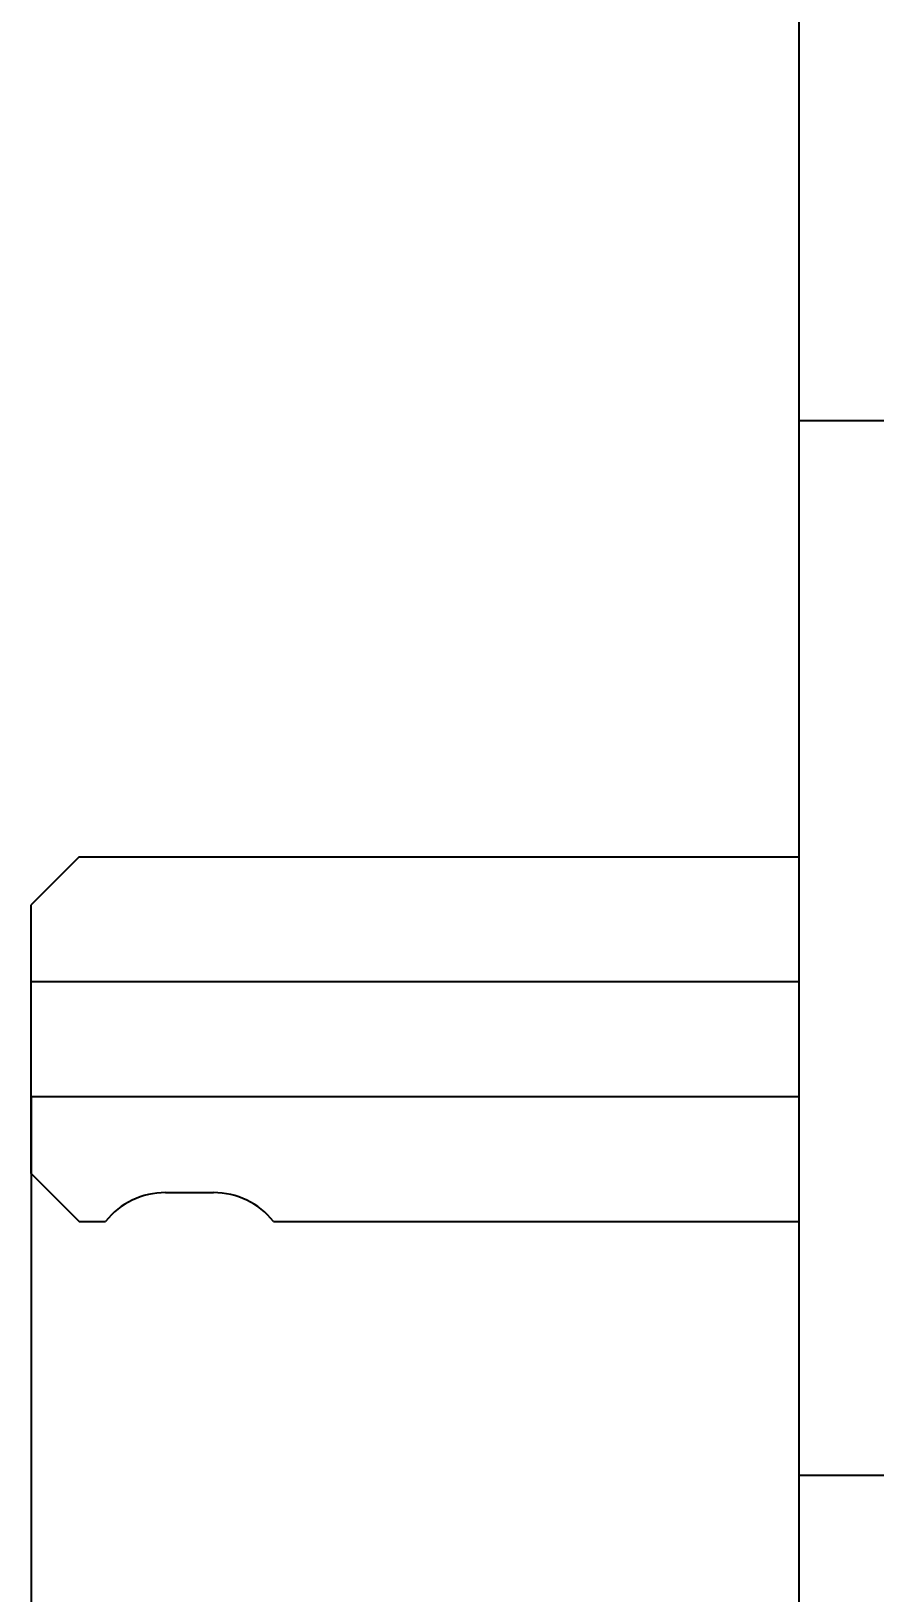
# Model space of a CAD drawing. Extents: x 0 to 420, y 0 to 297.
# Drawn here: x 103.9 to 112.69, y 146.34 to 162.62 of the extents above; entities that cross this region are included whole.
import ezdxf
from ezdxf.enums import TextEntityAlignment as Align

# ---------------------------------------------------------------- set-up
doc = ezdxf.new("R2010")
doc.units = 0
doc.header["$LTSCALE"] = 23.1
doc.layers.add('10000_FRONT', color=7, linetype='CONTINUOUS')
doc.layers.add('10100_DIM_FRONT', color=7, linetype='CONTINUOUS')
doc.dimstyles.get("Standard").update_dxf_attribs({"dimtxt": 2.5, "dimasz": 2.5, "dimexe": 1.25, "dimexo": 0.625, "dimtad": 1, "dimcen": 2.5, "dimazin": 3, "dimtfac": 1, "dimtmove": 0, "dimatfit": 3})

# ---------------------------------------------------------------- blocks, each defined once
blk = doc.blocks.new('*D0')
at = {"layer": '10100_DIM_FRONT', "linetype": 'CONTINUOUS'}
for p, q in [((147.4, 192.56), (147.4, 130.062)), ((103.9, 151.511), (103.9, 130.062)), ((103.9, 132.062), (125.65, 132.062)), ((147.4, 132.062), (125.65, 132.062))]:
    blk.add_line(p, q, dxfattribs=at)
for points in [[(107.4, 132.562), (103.9, 132.062), (107.4, 131.562)], [(143.9, 131.562), (147.4, 132.062), (143.9, 132.562)]]:
    blk.add_solid(points, dxfattribs=at)
blk.add_text('43,5', height=3.5, dxfattribs=at).set_placement((121.617, 132.937), (131.367, 132.937), align=Align.FIT)
blk = doc.blocks.new('*D1')
at = {"layer": '10100_DIM_FRONT', "linetype": 'CONTINUOUS'}
for p, q in [((111.900486, 192.560113), (111.900486, 137.865388)), ((147.400486, 192.560113), (147.400486, 137.865388)), ((111.900486, 139.865388), (129.650486, 139.865388)), ((147.400486, 139.865388), (129.650486, 139.865388))]:
    blk.add_line(p, q, dxfattribs=at)
for points in [[(115.400486, 140.365388), (111.900486, 139.865388), (115.400486, 139.365388)], [(143.900486, 139.365388), (147.400486, 139.865388), (143.900486, 140.365388)]]:
    blk.add_solid(points, dxfattribs=at)
blk.add_text('35,5', height=3.5, dxfattribs=at).set_placement((125.819828, 140.740388), (135.319828, 140.740388), align=Align.FIT)

msp = doc.modelspace()

# ---------------------------------------------------------------- linework, layer by layer
at = {"layer": '10000_FRONT', "color": 7, "linetype": 'CONTINUOUS'}
for p, q in [((111.9, 237.561), (111.9, 147.561)), ((111.9, 158.561), (147.4, 158.561)), ((104.4, 154.011), (103.9, 153.511)), ((104.4, 154.011), (111.9, 154.011)), ((103.9, 150.711), (103.9, 153.511)), ((103.9, 152.711), (111.9, 152.711)), ((103.9, 151.511), (111.9, 151.511)), ((103.9, 150.711), (104.4, 150.211)), ((105.3, 150.511), (105.8, 150.511)), ((104.4, 150.211), (104.676, 150.211)), ((106.425, 150.211), (111.9, 150.211)), ((147.4, 147.561), (111.9, 147.561))]:
    msp.add_line(p, q, dxfattribs=at)
for centre, start, end in [((105.3, 149.711), 90, 141.3178), ((105.8, 149.711), 38.6822, 90)]:
    msp.add_arc(centre, 0.8, start, end, dxfattribs=at)

# ---------------------------------------------------------------- dimensions: what is measured, and where the dimension line sits
at = {"layer": '10100_DIM_FRONT', "linetype": 'CONTINUOUS'}
for base, p1, picture, middle in [((147.4, 132.062), (103.9, 151.511), '*D0', (126.492, 134.687)), ((147.4, 139.865), (111.9, 192.56), '*D1', (130.57, 142.49))]:
    dim = msp.add_linear_dim(base=base, p1=p1, p2=(147.4, 192.56), dimstyle='Standard', dxfattribs=at)
    dim.commit()
    dim.dimension.update_dxf_attribs({"geometry": picture, "text_midpoint": middle, "dimtype": 128})

doc.saveas('drawing.dxf')
